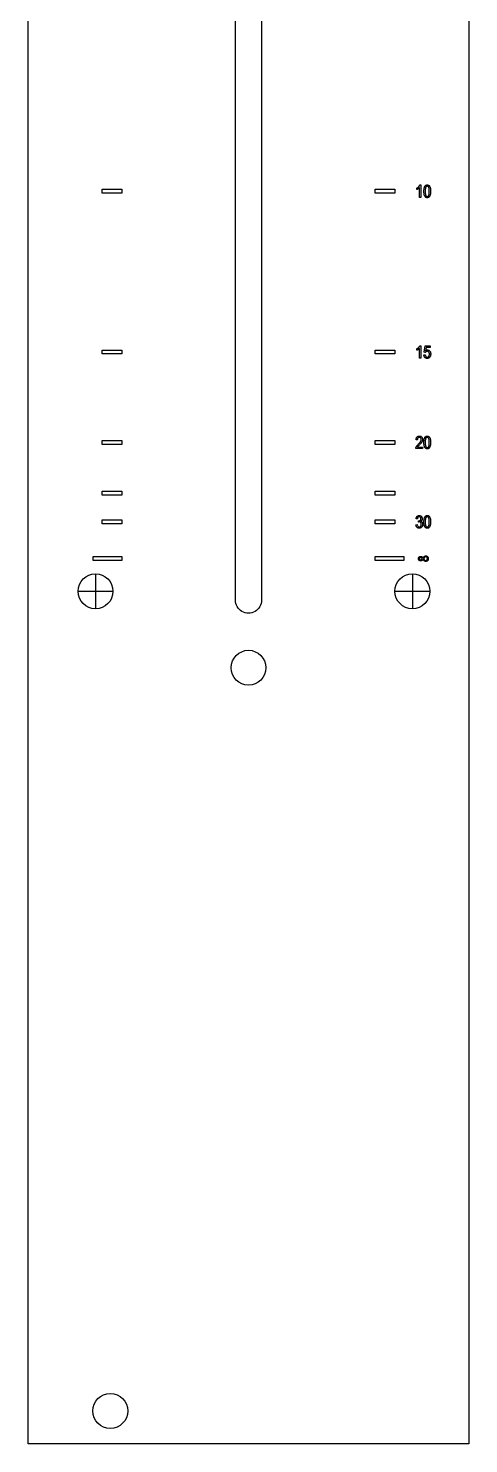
# Model space of a CAD drawing. Header units: millimetres. Extents: x 0 to 40, y 0 to 514.
# Drawn here: x 0 to 40.3, y 0 to 129.5 of the extents above; entities that cross this region are included whole.
import ezdxf

# ---------------------------------------------------------------- set-up
doc = ezdxf.new("R2010")
doc.units = ezdxf.units.MM
for name, color, linetype in [('CUT', 1, 'CONTINUOUS'), ('LEGEND', 2, 'CONTINUOUS'), ('OUTLINE', 7, 'CONTINUOUS'), ('STUDS', 5, 'CONTINUOUS')]:
    doc.layers.add(name, color=color, linetype=linetype)

msp = doc.modelspace()

# ---------------------------------------------------------------- linework, layer by layer
at = {"layer": 'CUT'}
msp.add_lwpolyline([(21.35, 184.8), (21.35, 77.2), (21.3397, 77.0434), (21.3091, 76.8894), (21.2587, 76.7408), (21.1892, 76.6), (21.102, 76.4695), (20.9985, 76.3515), (20.8805, 76.248), (20.75, 76.1608), (20.6092, 76.0913), (20.4606, 76.0409), (20.3066, 76.0103), (20.15, 76), (19.9934, 76.0103), (19.8394, 76.0409), (19.6908, 76.0913), (19.55, 76.1608), (19.4195, 76.248), (19.3015, 76.3515), (19.198, 76.4695), (19.1108, 76.6), (19.0413, 76.7408), (18.9909, 76.8894), (18.9603, 77.0434), (18.95, 77.2), (18.95, 184.8)], dxfattribs=at)
for centre in [(20.15, 71), (7.5, 3)]:
    msp.add_circle(centre, 1.6, dxfattribs=at)
at = {"layer": 'LEGEND'}
for points in [[(6.75, 114.7887), (8.55, 114.7887), (8.55, 114.4287), (6.75, 114.4287)], [(31.75, 114.7887), (33.55, 114.7887), (33.55, 114.4287), (31.75, 114.4287)], [(35.907, 114.0361), (35.7914, 114.0361), (35.7914, 114.9322), (35.781, 114.9204), (35.7698, 114.9086), (35.7577, 114.8968), (35.7447, 114.8848), (35.7309, 114.8728), (35.7163, 114.8608), (35.7007, 114.8487), (35.6844, 114.8365), (35.6677, 114.8246), (35.6515, 114.8136), (35.6355, 114.8032), (35.6199, 114.7936), (35.6047, 114.7848), (35.5897, 114.7766), (35.5752, 114.7693), (35.5609, 114.7627), (35.5609, 114.8986), (35.5844, 114.9126), (35.6072, 114.9274), (35.6293, 114.943), (35.6507, 114.9593), (35.6714, 114.9764), (35.6914, 114.9942), (35.7107, 115.0128), (35.7293, 115.0322), (35.7469, 115.0519), (35.7631, 115.0714), (35.778, 115.0908), (35.7915, 115.1101), (35.8037, 115.1293), (35.8145, 115.1483), (35.8239, 115.1673), (35.832, 115.1861), (35.907, 115.1861)], [(36.2023, 114.6009), (36.2036, 114.6708), (36.2072, 114.7363), (36.2133, 114.7975), (36.2218, 114.8543), (36.2327, 114.9067), (36.2461, 114.9547), (36.2619, 114.9984), (36.2801, 115.0377), (36.3007, 115.0724), (36.3236, 115.1026), (36.3488, 115.1281), (36.3763, 115.149), (36.4061, 115.1652), (36.4382, 115.1768), (36.4726, 115.1838), (36.5094, 115.1861), (36.5421, 115.1842), (36.573, 115.1786), (36.6021, 115.1692), (36.6295, 115.156), (36.6551, 115.1391), (36.6789, 115.1184), (36.7009, 115.094), (36.7211, 115.0658), (36.7431, 115.0267), (36.7621, 114.9822), (36.7782, 114.9323), (36.7914, 114.8769), (36.8017, 114.8161), (36.809, 114.7498), (36.8134, 114.6781), (36.8148, 114.6009), (36.8136, 114.5314), (36.81, 114.4662), (36.804, 114.4053), (36.7955, 114.3487), (36.7846, 114.2964), (36.7713, 114.2484), (36.7556, 114.2048), (36.7375, 114.1654), (36.717, 114.1305), (36.6941, 114.1003), (36.6689, 114.0747), (36.6414, 114.0538), (36.6115, 114.0375), (36.5793, 114.0259), (36.5447, 114.0189), (36.5078, 114.0166), (36.475, 114.0186), (36.4437, 114.0248), (36.4139, 114.035), (36.3856, 114.0494), (36.3589, 114.0678), (36.3337, 114.0904), (36.31, 114.117), (36.2879, 114.1478), (36.2678, 114.1836), (36.2505, 114.2253), (36.2358, 114.2731), (36.2237, 114.3267), (36.2144, 114.3863), (36.2077, 114.4519), (36.2037, 114.5234), (36.2023, 114.6009)], [(36.3203, 114.6009), (36.3211, 114.5341), (36.3237, 114.473), (36.3278, 114.4176), (36.3337, 114.368), (36.3412, 114.3242), (36.3504, 114.2861), (36.3613, 114.2537), (36.3738, 114.2271), (36.3877, 114.2049), (36.4025, 114.1856), (36.4182, 114.1693), (36.4349, 114.1559), (36.4525, 114.1455), (36.471, 114.1381), (36.4905, 114.1337), (36.5109, 114.1322), (36.5303, 114.1337), (36.5488, 114.1382), (36.5665, 114.1457), (36.5834, 114.1562), (36.5995, 114.1697), (36.6148, 114.1862), (36.6293, 114.2058), (36.643, 114.2283), (36.6554, 114.2551), (36.6662, 114.2876), (36.6753, 114.3257), (36.6828, 114.3695), (36.6886, 114.4189), (36.6928, 114.4739), (36.6953, 114.5346), (36.6961, 114.6009), (36.6953, 114.668), (36.6927, 114.7292), (36.6886, 114.7847), (36.6827, 114.8343), (36.6752, 114.8782), (36.666, 114.9163), (36.6551, 114.9486), (36.6426, 114.9752), (36.6287, 114.9973), (36.6138, 115.0165), (36.598, 115.0328), (36.5812, 115.0461), (36.5633, 115.0564), (36.5445, 115.0638), (36.5247, 115.0682), (36.5039, 115.0697), (36.4848, 115.0682), (36.4664, 115.0637), (36.4489, 115.0562), (36.4321, 115.0457), (36.4162, 115.0321), (36.401, 115.0156), (36.3866, 114.9961), (36.373, 114.9736), (36.3607, 114.9467), (36.35, 114.9143), (36.3409, 114.8761), (36.3335, 114.8324), (36.3277, 114.783), (36.3236, 114.7279), (36.3211, 114.6673), (36.3203, 114.6009)], [(6.75, 100.0796), (8.55, 100.0796), (8.55, 99.7196), (6.75, 99.7196)], [(31.75, 100.0796), (33.55, 100.0796), (33.55, 99.7196), (31.75, 99.7196)], [(35.907, 99.3269), (35.7914, 99.3269), (35.7914, 100.223), (35.781, 100.2113), (35.7698, 100.1995), (35.7577, 100.1876), (35.7447, 100.1757), (35.7309, 100.1637), (35.7163, 100.1516), (35.7007, 100.1395), (35.6844, 100.1273), (35.6677, 100.1155), (35.6515, 100.1044), (35.6355, 100.0941), (35.6199, 100.0845), (35.6047, 100.0756), (35.5897, 100.0675), (35.5752, 100.0601), (35.5609, 100.0535), (35.5609, 100.1894), (35.5844, 100.2035), (35.6072, 100.2183), (35.6293, 100.2339), (35.6507, 100.2502), (35.6714, 100.2673), (35.6914, 100.2851), (35.7107, 100.3037), (35.7293, 100.323), (35.7469, 100.3427), (35.7631, 100.3622), (35.778, 100.3817), (35.7915, 100.401), (35.8037, 100.4201), (35.8145, 100.4392), (35.8239, 100.4581), (35.832, 100.4769), (35.907, 100.4769)], [(36.2023, 99.6269), (36.3234, 99.6394), (36.3275, 99.613), (36.3327, 99.5882), (36.339, 99.5653), (36.3464, 99.544), (36.3549, 99.5245), (36.3645, 99.5068), (36.3753, 99.4908), (36.3871, 99.4765), (36.3998, 99.464), (36.4129, 99.4531), (36.4266, 99.4439), (36.4407, 99.4364), (36.4554, 99.4306), (36.4705, 99.4264), (36.4862, 99.4239), (36.5023, 99.423), (36.5225, 99.4242), (36.5419, 99.4277), (36.5607, 99.4336), (36.5787, 99.4419), (36.596, 99.4525), (36.6126, 99.4654), (36.6286, 99.4807), (36.6437, 99.4984), (36.6577, 99.5181), (36.6697, 99.5396), (36.6799, 99.5627), (36.6883, 99.5876), (36.6948, 99.6142), (36.6994, 99.6425), (36.7022, 99.6725), (36.7031, 99.7043), (36.7022, 99.7341), (36.6995, 99.7622), (36.6951, 99.7885), (36.6888, 99.8132), (36.6807, 99.8361), (36.6708, 99.8573), (36.6592, 99.8768), (36.6457, 99.8945), (36.6309, 99.9103), (36.6152, 99.9241), (36.5985, 99.9357), (36.581, 99.9452), (36.5625, 99.9526), (36.5431, 99.9579), (36.5228, 99.961), (36.5016, 99.9621), (36.4886, 99.9616), (36.4758, 99.9603), (36.4632, 99.958), (36.4509, 99.9548), (36.4387, 99.9506), (36.4268, 99.9456), (36.415, 99.9397), (36.4035, 99.9328), (36.3924, 99.9251), (36.3819, 99.9167), (36.3719, 99.9076), (36.3626, 99.8977), (36.3539, 99.8872), (36.3457, 99.8759), (36.3382, 99.8639), (36.3312, 99.8512), (36.2227, 99.8683), (36.3141, 100.4566), (36.7805, 100.4566), (36.7805, 100.3222), (36.4062, 100.3222), (36.3555, 100.0144), (36.3765, 100.0313), (36.3979, 100.0459), (36.4196, 100.0582), (36.4416, 100.0683), (36.4639, 100.0762), (36.4866, 100.0818), (36.5095, 100.0852), (36.5328, 100.0863), (36.5618, 100.0847), (36.5899, 100.08), (36.6169, 100.0722), (36.6431, 100.0612), (36.6682, 100.0471), (36.6924, 100.0298), (36.7156, 100.0094), (36.7379, 99.9859), (36.7583, 99.9597), (36.776, 99.9314), (36.791, 99.9008), (36.8032, 99.868), (36.8128, 99.8331), (36.8196, 99.796), (36.8236, 99.7567), (36.825, 99.7152), (36.8236, 99.674), (36.8196, 99.6342), (36.8128, 99.596), (36.8032, 99.5593), (36.791, 99.524), (36.776, 99.4903), (36.7583, 99.4581), (36.7379, 99.4273), (36.7152, 99.3992), (36.6906, 99.3749), (36.6642, 99.3542), (36.6358, 99.3374), (36.6057, 99.3243), (36.5736, 99.3149), (36.5397, 99.3093), (36.5039, 99.3074), (36.474, 99.3087), (36.4453, 99.3127), (36.4178, 99.3193), (36.3915, 99.3286), (36.3664, 99.3405), (36.3424, 99.3551), (36.3196, 99.3723), (36.298, 99.3922), (36.2782, 99.4144), (36.2606, 99.4386), (36.2452, 99.4649), (36.2321, 99.4932), (36.2213, 99.5236), (36.2127, 99.556), (36.2064, 99.5905), (36.2023, 99.6269)], [(36.0805, 91.1905), (36.0805, 91.0554), (35.4594, 91.0554), (35.4596, 91.0762), (35.4616, 91.0976), (35.4653, 91.1196), (35.4706, 91.1423), (35.4777, 91.1655), (35.4864, 91.1894), (35.4968, 91.2139), (35.509, 91.239), (35.5233, 91.2649), (35.5404, 91.292), (35.5601, 91.3203), (35.5825, 91.3497), (35.6076, 91.3803), (35.6355, 91.412), (35.666, 91.4448), (35.6992, 91.4788), (35.7379, 91.5179), (35.7731, 91.5547), (35.8048, 91.5892), (35.833, 91.6215), (35.8577, 91.6514), (35.879, 91.6791), (35.8967, 91.7045), (35.9109, 91.7276), (35.9227, 91.7494), (35.9328, 91.7708), (35.9414, 91.7918), (35.9484, 91.8125), (35.9539, 91.8328), (35.9578, 91.8527), (35.9602, 91.8722), (35.9609, 91.8913), (35.9601, 91.9127), (35.9577, 91.933), (35.9537, 91.9524), (35.9481, 91.9707), (35.9409, 91.988), (35.9322, 92.0043), (35.9218, 92.0196), (35.9098, 92.0339), (35.8966, 92.0468), (35.8827, 92.058), (35.868, 92.0674), (35.8526, 92.0752), (35.8365, 92.0812), (35.8196, 92.0855), (35.802, 92.0881), (35.7836, 92.089), (35.7639, 92.088), (35.7452, 92.0852), (35.7273, 92.0806), (35.7104, 92.0741), (35.6943, 92.0658), (35.6792, 92.0556), (35.6649, 92.0435), (35.6516, 92.0296), (35.6395, 92.0139), (35.629, 91.9967), (35.6201, 91.9778), (35.6129, 91.9573), (35.6073, 91.9352), (35.6032, 91.9115), (35.6008, 91.8862), (35.6, 91.8593), (35.4813, 91.8741), (35.4854, 91.914), (35.4918, 91.9514), (35.5002, 91.9863), (35.5108, 92.0185), (35.5236, 92.0483), (35.5385, 92.0755), (35.5555, 92.1001), (35.5746, 92.1222), (35.5956, 92.1417), (35.6182, 92.1586), (35.6424, 92.1729), (35.6683, 92.1846), (35.6957, 92.1937), (35.7247, 92.2002), (35.7553, 92.2041), (35.7875, 92.2054), (35.8223, 92.2038), (35.855, 92.1993), (35.8855, 92.1917), (35.9138, 92.1811), (35.9399, 92.1675), (35.9638, 92.1509), (35.9855, 92.1312), (36.0051, 92.1085), (36.0224, 92.0839), (36.0374, 92.0584), (36.0501, 92.0321), (36.0604, 92.005), (36.0685, 91.977), (36.0743, 91.9482), (36.0778, 91.9186), (36.0789, 91.8882), (36.078, 91.861), (36.0753, 91.834), (36.0708, 91.8074), (36.0645, 91.781), (36.0563, 91.755), (36.0464, 91.7292), (36.0346, 91.7036), (36.0211, 91.6784), (36.005, 91.6523), (35.9857, 91.624), (35.9631, 91.5937), (35.9373, 91.5613), (35.9082, 91.5268), (35.8759, 91.4903), (35.8404, 91.4516), (35.8016, 91.4108), (35.7769, 91.3855), (35.7546, 91.3623), (35.7345, 91.3412), (35.7167, 91.3222), (35.7012, 91.3052), (35.688, 91.2904), (35.677, 91.2777), (35.6684, 91.2671), (35.661, 91.2575), (35.654, 91.2479), (35.6474, 91.2384), (35.6411, 91.2288), (35.6352, 91.2192), (35.6296, 91.2097), (35.6244, 91.2001), (35.6195, 91.1905)], [(36.2023, 91.6202), (36.2036, 91.6901), (36.2072, 91.7556), (36.2133, 91.8168), (36.2218, 91.8735), (36.2327, 91.9259), (36.2461, 91.974), (36.2619, 92.0176), (36.2801, 92.0569), (36.3007, 92.0917), (36.3236, 92.1219), (36.3488, 92.1474), (36.3763, 92.1683), (36.4061, 92.1845), (36.4382, 92.1961), (36.4726, 92.203), (36.5094, 92.2054), (36.5421, 92.2035), (36.573, 92.1978), (36.6021, 92.1884), (36.6295, 92.1753), (36.6551, 92.1584), (36.6789, 92.1377), (36.7009, 92.1132), (36.7211, 92.0851), (36.7431, 92.046), (36.7621, 92.0015), (36.7782, 91.9516), (36.7914, 91.8962), (36.8017, 91.8354), (36.809, 91.7691), (36.8134, 91.6974), (36.8148, 91.6202), (36.8136, 91.5507), (36.81, 91.4855), (36.804, 91.4246), (36.7955, 91.368), (36.7846, 91.3157), (36.7713, 91.2677), (36.7556, 91.224), (36.7375, 91.1847), (36.717, 91.1498), (36.6941, 91.1195), (36.6689, 91.094), (36.6414, 91.073), (36.6115, 91.0568), (36.5793, 91.0451), (36.5447, 91.0382), (36.5078, 91.0358), (36.475, 91.0379), (36.4437, 91.044), (36.4139, 91.0543), (36.3856, 91.0686), (36.3589, 91.0871), (36.3337, 91.1097), (36.31, 91.1363), (36.2879, 91.1671), (36.2678, 91.2029), (36.2505, 91.2446), (36.2358, 91.2923), (36.2237, 91.346), (36.2144, 91.4056), (36.2077, 91.4712), (36.2037, 91.5427), (36.2023, 91.6202)], [(36.3203, 91.6202), (36.3211, 91.5534), (36.3237, 91.4923), (36.3278, 91.4369), (36.3337, 91.3873), (36.3412, 91.3434), (36.3504, 91.3053), (36.3613, 91.273), (36.3738, 91.2464), (36.3877, 91.2241), (36.4025, 91.2049), (36.4182, 91.1885), (36.4349, 91.1752), (36.4525, 91.1648), (36.471, 91.1574), (36.4905, 91.1529), (36.5109, 91.1515), (36.5303, 91.153), (36.5488, 91.1575), (36.5665, 91.165), (36.5834, 91.1755), (36.5995, 91.189), (36.6148, 91.2055), (36.6293, 91.225), (36.643, 91.2476), (36.6554, 91.2744), (36.6662, 91.3069), (36.6753, 91.345), (36.6828, 91.3888), (36.6886, 91.4382), (36.6928, 91.4932), (36.6953, 91.5539), (36.6961, 91.6202), (36.6953, 91.6872), (36.6927, 91.7485), (36.6886, 91.8039), (36.6827, 91.8536), (36.6752, 91.8975), (36.666, 91.9356), (36.6551, 91.9679), (36.6426, 91.9944), (36.6287, 92.0166), (36.6138, 92.0358), (36.598, 92.052), (36.5812, 92.0653), (36.5633, 92.0757), (36.5445, 92.083), (36.5247, 92.0875), (36.5039, 92.089), (36.4848, 92.0875), (36.4664, 92.083), (36.4489, 92.0754), (36.4321, 92.0649), (36.4162, 92.0514), (36.401, 92.0349), (36.3866, 92.0154), (36.373, 91.9929), (36.3607, 91.966), (36.35, 91.9335), (36.3409, 91.8954), (36.3335, 91.8517), (36.3277, 91.8023), (36.3236, 91.7472), (36.3211, 91.6865), (36.3203, 91.6202)], [(6.75, 91.808), (8.55, 91.808), (8.55, 91.448), (6.75, 91.448)], [(31.75, 91.808), (33.55, 91.808), (33.55, 91.448), (31.75, 91.448)], [(6.75, 87.1566), (8.55, 87.1566), (8.55, 86.7966), (6.75, 86.7966)], [(31.75, 87.1566), (33.55, 87.1566), (33.55, 86.7966), (31.75, 86.7966)], [(6.75, 84.5409), (8.55, 84.5409), (8.55, 84.1809), (6.75, 84.1809)], [(31.75, 84.5409), (33.55, 84.5409), (33.55, 84.1809), (31.75, 84.1809)], [(35.4734, 84.0906), (35.5891, 84.1093), (35.5998, 84.0566), (35.6139, 84.0109), (35.6315, 83.9722), (35.6525, 83.9406), (35.677, 83.916), (35.7049, 83.8984), (35.7363, 83.8878), (35.7711, 83.8843), (35.7905, 83.8854), (35.8092, 83.8885), (35.8273, 83.8937), (35.8447, 83.901), (35.8615, 83.9104), (35.8776, 83.9219), (35.893, 83.9355), (35.9078, 83.9511), (35.9214, 83.9684), (35.9331, 83.987), (35.943, 84.0068), (35.9512, 84.0278), (35.9575, 84.05), (35.962, 84.0735), (35.9647, 84.0982), (35.9656, 84.1242), (35.9648, 84.1485), (35.9623, 84.1717), (35.9582, 84.1937), (35.9523, 84.2144), (35.9449, 84.2339), (35.9357, 84.2522), (35.925, 84.2692), (35.9125, 84.2851), (35.8988, 84.2994), (35.8844, 84.3118), (35.8693, 84.3222), (35.8533, 84.3308), (35.8366, 84.3375), (35.8192, 84.3422), (35.801, 84.3451), (35.782, 84.346), (35.7736, 84.3458), (35.7646, 84.3451), (35.7552, 84.3438), (35.7453, 84.3421), (35.7349, 84.3399), (35.724, 84.3372), (35.7126, 84.3341), (35.7008, 84.3304), (35.7141, 84.4538), (35.732, 84.4523), (35.7528, 84.4531), (35.7726, 84.4556), (35.7914, 84.4596), (35.8092, 84.4654), (35.826, 84.4727), (35.8417, 84.4817), (35.8565, 84.4924), (35.8703, 84.5046), (35.8828, 84.5183), (35.8936, 84.533), (35.9027, 84.5488), (35.9102, 84.5658), (35.916, 84.5838), (35.9201, 84.6029), (35.9226, 84.6231), (35.9234, 84.6445), (35.9227, 84.6641), (35.9207, 84.6827), (35.9172, 84.7004), (35.9123, 84.717), (35.906, 84.7327), (35.8984, 84.7474), (35.8893, 84.7611), (35.8789, 84.7738), (35.8675, 84.7852), (35.8554, 84.7951), (35.8428, 84.8035), (35.8295, 84.8104), (35.8156, 84.8157), (35.8011, 84.8195), (35.786, 84.8218), (35.7703, 84.8226), (35.754, 84.8218), (35.7384, 84.8194), (35.7234, 84.8154), (35.7091, 84.8098), (35.6954, 84.8026), (35.6823, 84.7938), (35.67, 84.7834), (35.6582, 84.7714), (35.6473, 84.7578), (35.6374, 84.7425), (35.6286, 84.7256), (35.6208, 84.7071), (35.614, 84.6869), (35.6083, 84.665), (35.6036, 84.6415), (35.6, 84.6163), (35.4852, 84.6413), (35.4915, 84.6769), (35.4995, 84.7103), (35.5093, 84.7414), (35.5207, 84.7702), (35.5339, 84.7969), (35.5487, 84.8212), (35.5653, 84.8433), (35.5836, 84.8632), (35.6032, 84.8808), (35.6239, 84.896), (35.6455, 84.9089), (35.6682, 84.9195), (35.6918, 84.9277), (35.7165, 84.9335), (35.7421, 84.937), (35.7688, 84.9382), (35.7967, 84.9369), (35.8236, 84.9329), (35.8495, 84.9264), (35.8742, 84.9171), (35.8979, 84.9053), (35.9205, 84.8908), (35.942, 84.8736), (35.9625, 84.8538), (35.9812, 84.8321), (35.9974, 84.8089), (36.0111, 84.7844), (36.0223, 84.7585), (36.031, 84.7313), (36.0372, 84.7027), (36.0409, 84.6727), (36.0422, 84.6413), (36.0417, 84.6221), (36.0401, 84.6034), (36.0374, 84.5853), (36.0337, 84.5677), (36.0289, 84.5507), (36.0231, 84.5343), (36.0162, 84.5184), (36.0082, 84.5031), (35.9993, 84.4884), (35.9895, 84.4746), (35.9789, 84.4616), (35.9675, 84.4494), (35.9552, 84.4379), (35.9421, 84.4273), (35.9281, 84.4175), (35.9133, 84.4085), (35.927, 84.4043), (35.9402, 84.3994), (35.9527, 84.394), (35.9646, 84.3878), (35.976, 84.3811), (35.9867, 84.3737), (35.9968, 84.3656), (36.0063, 84.357), (36.0152, 84.3476), (36.0237, 84.3375), (36.0318, 84.3266), (36.0395, 84.315), (36.0467, 84.3026), (36.0534, 84.2894), (36.0597, 84.2755), (36.0656, 84.2609), (36.0709, 84.2456), (36.0755, 84.2299), (36.0794, 84.2138), (36.0826, 84.1972), (36.0851, 84.1802), (36.0869, 84.1627), (36.0879, 84.1448), (36.0883, 84.1265), (36.0868, 84.0879), (36.0825, 84.0512), (36.0752, 84.0162), (36.065, 83.983), (36.052, 83.9517), (36.036, 83.9221), (36.0171, 83.8943), (35.9953, 83.8683), (35.9715, 83.8448), (35.9465, 83.8244), (35.9204, 83.8071), (35.8932, 83.793), (35.8648, 83.782), (35.8352, 83.7742), (35.8045, 83.7695), (35.7727, 83.7679), (35.7432, 83.7693), (35.7148, 83.7734), (35.6876, 83.7802), (35.6615, 83.7898), (35.6366, 83.8021), (35.6128, 83.8171), (35.5902, 83.8349), (35.5688, 83.8554), (35.549, 83.8782), (35.5314, 83.9029), (35.5162, 83.9295), (35.5031, 83.9579), (35.4923, 83.9883), (35.4838, 84.0205), (35.4775, 84.0546), (35.4734, 84.0906)], [(36.2023, 84.3531), (36.2036, 84.4229), (36.2072, 84.4885), (36.2133, 84.5496), (36.2218, 84.6064), (36.2327, 84.6588), (36.2461, 84.7068), (36.2619, 84.7505), (36.2801, 84.7898), (36.3007, 84.8246), (36.3236, 84.8547), (36.3488, 84.8802), (36.3763, 84.9011), (36.4061, 84.9173), (36.4382, 84.9289), (36.4726, 84.9359), (36.5094, 84.9382), (36.5421, 84.9363), (36.573, 84.9307), (36.6021, 84.9213), (36.6295, 84.9081), (36.6551, 84.8912), (36.6789, 84.8705), (36.7009, 84.8461), (36.7211, 84.8179), (36.7431, 84.7789), (36.7621, 84.7344), (36.7782, 84.6844), (36.7914, 84.629), (36.8017, 84.5682), (36.809, 84.5019), (36.8134, 84.4302), (36.8148, 84.3531), (36.8136, 84.2835), (36.81, 84.2183), (36.804, 84.1574), (36.7955, 84.1008), (36.7846, 84.0485), (36.7713, 84.0005), (36.7556, 83.9569), (36.7375, 83.9175), (36.717, 83.8826), (36.6941, 83.8524), (36.6689, 83.8268), (36.6414, 83.8059), (36.6115, 83.7896), (36.5793, 83.778), (36.5447, 83.771), (36.5078, 83.7687), (36.475, 83.7707), (36.4437, 83.7769), (36.4139, 83.7871), (36.3856, 83.8015), (36.3589, 83.82), (36.3337, 83.8425), (36.31, 83.8692), (36.2879, 83.8999), (36.2678, 83.9357), (36.2505, 83.9775), (36.2358, 84.0252), (36.2237, 84.0788), (36.2144, 84.1385), (36.2077, 84.204), (36.2037, 84.2756), (36.2023, 84.3531)], [(36.3203, 84.3531), (36.3211, 84.2862), (36.3237, 84.2251), (36.3278, 84.1698), (36.3337, 84.1202), (36.3412, 84.0763), (36.3504, 84.0382), (36.3613, 84.0058), (36.3738, 83.9792), (36.3877, 83.957), (36.4025, 83.9377), (36.4182, 83.9214), (36.4349, 83.908), (36.4525, 83.8977), (36.471, 83.8902), (36.4905, 83.8858), (36.5109, 83.8843), (36.5303, 83.8858), (36.5488, 83.8903), (36.5665, 83.8978), (36.5834, 83.9083), (36.5995, 83.9218), (36.6148, 83.9384), (36.6293, 83.9579), (36.643, 83.9804), (36.6554, 84.0072), (36.6662, 84.0397), (36.6753, 84.0779), (36.6828, 84.1216), (36.6886, 84.171), (36.6928, 84.2261), (36.6953, 84.2867), (36.6961, 84.3531), (36.6953, 84.4201), (36.6927, 84.4813), (36.6886, 84.5368), (36.6827, 84.5865), (36.6752, 84.6303), (36.666, 84.6684), (36.6551, 84.7008), (36.6426, 84.7273), (36.6287, 84.7494), (36.6138, 84.7686), (36.598, 84.7849), (36.5812, 84.7982), (36.5633, 84.8085), (36.5445, 84.8159), (36.5247, 84.8203), (36.5039, 84.8218), (36.4848, 84.8203), (36.4664, 84.8158), (36.4489, 84.8083), (36.4321, 84.7978), (36.4162, 84.7843), (36.401, 84.7678), (36.3866, 84.7482), (36.373, 84.7257), (36.3607, 84.6989), (36.35, 84.6664), (36.3409, 84.6283), (36.3335, 84.5845), (36.3277, 84.5351), (36.3236, 84.4801), (36.3211, 84.4194), (36.3203, 84.3531)], [(5.95, 81.18), (8.55, 81.18), (8.55, 80.82), (5.95, 80.82)], [(31.75, 81.18), (34.35, 81.18), (34.35, 80.82), (31.75, 80.82)], [(36.118, 81.0617), (36.1379, 81.0864), (36.1567, 81.1089), (36.1744, 81.1292), (36.191, 81.1473), (36.2065, 81.1632), (36.2208, 81.1769), (36.234, 81.1884), (36.2461, 81.1977), (36.2618, 81.2083), (36.2778, 81.2175), (36.294, 81.2253), (36.3104, 81.2316), (36.327, 81.2366), (36.3438, 81.2401), (36.3609, 81.2423), (36.3781, 81.243), (36.3985, 81.242), (36.4185, 81.2393), (36.4382, 81.2346), (36.4575, 81.2281), (36.4765, 81.2198), (36.4952, 81.2096), (36.5136, 81.1975), (36.5316, 81.1836), (36.5484, 81.1676), (36.5629, 81.1494), (36.5752, 81.1288), (36.5853, 81.1061), (36.5931, 81.081), (36.5987, 81.0537), (36.602, 81.0241), (36.6031, 80.9922), (36.6027, 80.9698), (36.6015, 80.9486), (36.5994, 80.9286), (36.5965, 80.9099), (36.5927, 80.8924), (36.5882, 80.8761), (36.5828, 80.8611), (36.5766, 80.8473), (36.5695, 80.8344), (36.5614, 80.8222), (36.5525, 80.8106), (36.5426, 80.7997), (36.5318, 80.7894), (36.52, 80.7798), (36.5073, 80.7708), (36.4937, 80.7625), (36.4796, 80.755), (36.4654, 80.7485), (36.4511, 80.743), (36.4367, 80.7385), (36.4222, 80.735), (36.4076, 80.7325), (36.3929, 80.731), (36.3781, 80.7305), (36.3609, 80.7312), (36.3438, 80.7333), (36.327, 80.7367), (36.3104, 80.7416), (36.294, 80.7479), (36.2778, 80.7555), (36.2618, 80.7646), (36.2461, 80.775), (36.234, 80.7845), (36.2208, 80.7961), (36.2065, 80.81), (36.191, 80.826), (36.1744, 80.8442), (36.1567, 80.8645), (36.1379, 80.887), (36.118, 80.9117), (36.0912, 80.8804), (36.064, 80.8533), (36.0364, 80.8303), (36.0084, 80.8115), (35.98, 80.7969), (35.9511, 80.7865), (35.9219, 80.7802), (35.8922, 80.7781), (35.8728, 80.7791), (35.8541, 80.7819), (35.8361, 80.7865), (35.8188, 80.7931), (35.8023, 80.8015), (35.7864, 80.8117), (35.7711, 80.8239), (35.7566, 80.8379), (35.7434, 80.8533), (35.7319, 80.8696), (35.7221, 80.8868), (35.7142, 80.905), (35.708, 80.924), (35.7035, 80.944), (35.7009, 80.9649), (35.7, 80.9867), (35.7009, 81.0083), (35.7035, 81.0291), (35.708, 81.049), (35.7142, 81.068), (35.7221, 81.0861), (35.7319, 81.1033), (35.7434, 81.1197), (35.7566, 81.1352), (35.7711, 81.1493), (35.7864, 81.1615), (35.8023, 81.1718), (35.8188, 81.1803), (35.8361, 81.1869), (35.8541, 81.1916), (35.8728, 81.1944), (35.8922, 81.1953), (35.9219, 81.1932), (35.9511, 81.187), (35.98, 81.1765), (36.0084, 81.1619), (36.0364, 81.1431), (36.064, 81.1202), (36.0912, 81.093), (36.118, 81.0617)], [(36.0641, 80.9867), (36.0488, 81.0054), (36.0344, 81.0223), (36.0207, 81.0375), (36.0078, 81.0509), (35.9957, 81.0626), (35.9844, 81.0725), (35.9738, 81.0807), (35.9641, 81.0871), (35.9547, 81.0923), (35.9455, 81.0969), (35.9364, 81.1007), (35.9273, 81.1038), (35.9184, 81.1062), (35.9096, 81.108), (35.9008, 81.109), (35.8922, 81.1094), (35.8811, 81.1089), (35.8705, 81.1074), (35.8603, 81.1049), (35.8507, 81.1014), (35.8415, 81.0969), (35.8328, 81.0914), (35.8246, 81.0849), (35.8168, 81.0773), (35.8097, 81.069), (35.8036, 81.0598), (35.7985, 81.0499), (35.7942, 81.0393), (35.7909, 81.0278), (35.7886, 81.0157), (35.7872, 81.0027), (35.7867, 80.9891), (35.7872, 80.9755), (35.7887, 80.9627), (35.7911, 80.9506), (35.7945, 80.9392), (35.7989, 80.9284), (35.8043, 80.9184), (35.8106, 80.909), (35.818, 80.9004), (35.826, 80.8926), (35.8344, 80.8859), (35.8433, 80.8802), (35.8525, 80.8755), (35.8622, 80.8719), (35.8723, 80.8693), (35.8828, 80.8677), (35.8937, 80.8672), (35.9137, 80.8691), (35.934, 80.8747), (35.9547, 80.884), (35.9758, 80.8971), (35.9973, 80.9139), (36.0191, 80.9344), (36.0414, 80.9587), (36.0641, 80.9867)], [(36.1719, 80.9875), (36.1887, 80.9622), (36.2051, 80.9389), (36.2212, 80.9177), (36.2369, 80.8986), (36.2523, 80.8816), (36.2672, 80.8667), (36.2818, 80.8538), (36.2961, 80.843), (36.3052, 80.8369), (36.3146, 80.8317), (36.3243, 80.8273), (36.3342, 80.8236), (36.3444, 80.8208), (36.3548, 80.8188), (36.3656, 80.8176), (36.3766, 80.8172), (36.3911, 80.8179), (36.4051, 80.8199), (36.4184, 80.8233), (36.4312, 80.8281), (36.4433, 80.8343), (36.4549, 80.8418), (36.4658, 80.8507), (36.4762, 80.8609), (36.4856, 80.8724), (36.4938, 80.8851), (36.5007, 80.8988), (36.5063, 80.9137), (36.5107, 80.9297), (36.5139, 80.9468), (36.5158, 80.965), (36.5164, 80.9844), (36.5158, 81.0045), (36.5138, 81.0233), (36.5106, 81.041), (36.5062, 81.0574), (36.5004, 81.0726), (36.4933, 81.0866), (36.485, 81.0994), (36.4754, 81.1109), (36.4648, 81.1212), (36.4536, 81.1301), (36.4418, 81.1376), (36.4294, 81.1437), (36.4163, 81.1485), (36.4027, 81.152), (36.3884, 81.154), (36.3734, 81.1547), (36.3639, 81.1543), (36.3546, 81.1533), (36.3454, 81.1516), (36.3363, 81.1492), (36.3274, 81.1461), (36.3187, 81.1424), (36.31, 81.1379), (36.3016, 81.1328), (36.2896, 81.1239), (36.2765, 81.1123), (36.2621, 81.0981), (36.2465, 81.0812), (36.2297, 81.0618), (36.2116, 81.0396), (36.1924, 81.0149), (36.1719, 80.9875)]]:
    msp.add_lwpolyline(points, close=True, dxfattribs=at)
at = {"layer": 'OUTLINE'}
msp.add_lwpolyline([(0, 514), (40.3, 514), (40.3, 0), (0, 0)], close=True, dxfattribs=at)
at = {"layer": 'STUDS'}
for p, q in [((6.15, 79.6), (6.15, 76.4)), ((35.15, 79.6), (35.15, 76.4)), ((4.55, 78), (7.75, 78)), ((33.55, 78), (36.75, 78))]:
    msp.add_line(p, q, dxfattribs=at)
for centre in [(6.15, 78), (35.15, 78)]:
    msp.add_circle(centre, 1.6, dxfattribs=at)

doc.saveas('drawing.dxf')
